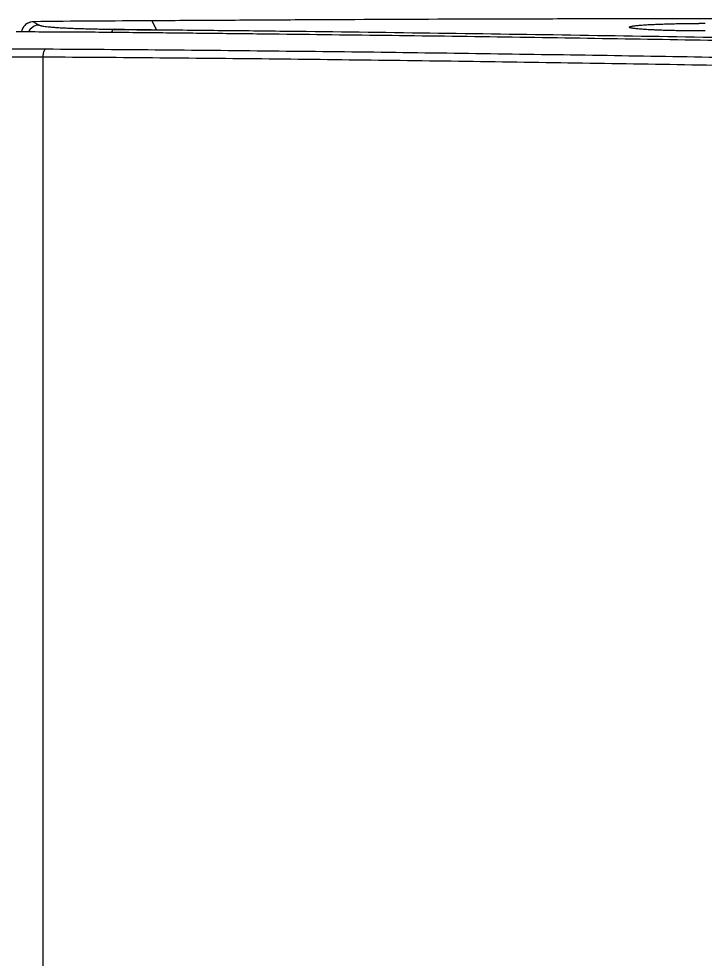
# Model space of a CAD drawing. Header units: millimetres. Extents: x -33000 to 294000, y 0 to 42408.
# Drawn here: x 95175.9 to 95259, y 16300 to 16413.8 of the extents above; entities that cross this region are included whole.
import ezdxf

# ---------------------------------------------------------------- set-up
doc = ezdxf.new("R2010")
doc.units = ezdxf.units.MM
doc.header["$LTSCALE"] = 50
doc.layers.add('arch', color=8, linetype='Continuous')

msp = doc.modelspace()

# ---------------------------------------------------------------- linework, layer by layer
at = {"layer": 'arch', "linetype": 'Continuous'}
msp.add_line((95192.52, 16412.48), (95192.02, 16413.55), dxfattribs=at)
for centre, major_axis, ratio, start_param, end_param in [((95178.35, 16411.54), (0.74, 1.3), 0.994967, 0.534249, 1.624058), ((95187.4, 16411.04), (0.02, 1.5), 0.325966, 0.053503, 0.7703)]:
    msp.add_ellipse(centre, major_axis=major_axis, ratio=ratio, start_param=start_param, end_param=end_param, dxfattribs=at)
for points in [[(95192.02, 16413.55), (95187.22, 16413.53), (95182.43, 16413.51), (95177.63, 16413.44)], [(95187.39, 16412.54), (95189.1, 16412.52), (95190.81, 16412.5), (95192.52, 16412.48)], [(95193.04, 16412.41), (95192.38, 16412.41), (95191.08, 16412.42), (95189.19, 16412.46), (95187.99, 16412.45), (95187.4, 16412.44)], [(95178.81, 16018.77), (95178.81, 16148.89), (95178.81, 16279.02), (95178.81, 16409.15)]]:
    msp.add_open_spline(points, degree=3, dxfattribs=at)
for points, knots in [([(95334.7, 16413.08), (95328.76, 16413.2), (95322.81, 16413.31), (95310.93, 16413.5), (95304.98, 16413.57), (95296.06, 16413.66), (95293.09, 16413.69), (95287.15, 16413.73), (95284.17, 16413.74), (95275.26, 16413.78), (95269.31, 16413.79), (95257.42, 16413.8), (95248.5, 16413.79), (95239.59, 16413.77), (95233.64, 16413.76), (95230.67, 16413.75), (95221.75, 16413.72), (95215.8, 16413.69), (95206.89, 16413.64), (95203.91, 16413.62), (95197.97, 16413.59), (95195, 16413.57), (95192.02, 16413.55)], [0, 0, 0, 0, 0.125, 0.125, 0.25, 0.25, 0.3125, 0.3125, 0.375, 0.375, 0.5, 0.5, 0.625, 0.6875, 0.6875, 0.75, 0.75, 0.875, 0.875, 0.9375, 0.9375, 1, 1, 1, 1]), ([(95177.63, 16413.44), (95177.53, 16413.43), (95177.43, 16413.42), (95177.31, 16413.4), (95177.29, 16413.39), (95177.24, 16413.38), (95177.22, 16413.37), (95177.15, 16413.35), (95177.06, 16413.32), (95176.97, 16413.27), (95176.91, 16413.24), (95176.89, 16413.23), (95176.85, 16413.2), (95176.83, 16413.19), (95176.73, 16413.12), (95176.65, 16413.06), (95176.55, 16412.95), (95176.52, 16412.92), (95176.47, 16412.86), (95176.46, 16412.84), (95176.43, 16412.8), (95176.41, 16412.78), (95176.35, 16412.68), (95176.3, 16412.6), (95176.26, 16412.48), (95176.25, 16412.46), (95176.23, 16412.41), (95176.22, 16412.39), (95176.2, 16412.32), (95176.19, 16412.28), (95176.18, 16412.22), (95176.18, 16412.21), (95176.18, 16412.21)], [0, 0, 0, 0, 0.14142, 0.14142, 0.176775, 0.176775, 0.21213, 0.21213, 0.28284, 0.35355, 0.35355, 0.388905, 0.388905, 0.424261, 0.424261, 0.565681, 0.565681, 0.636391, 0.636391, 0.671746, 0.671746, 0.707101, 0.707101, 0.848521, 0.848521, 0.883876, 0.883876, 0.919231, 0.919231, 0.989941, 0.989941, 1, 1, 1, 1]), ([(95177.63, 16413.44), (95177.68, 16413.4), (95177.74, 16413.37), (95177.97, 16413.24), (95178.15, 16413.14), (95178.33, 16413.04)], [0, 0, 0, 0, 0.241703, 0.241703, 1, 1, 1, 1]), ([(95178.33, 16413.04), (95178.36, 16413.02), (95178.4, 16413.01), (95178.47, 16412.98), (95178.52, 16412.97), (95178.57, 16412.96), (95178.6, 16412.95), (95178.62, 16412.95), (95178.71, 16412.93), (95178.8, 16412.91), (95178.99, 16412.88), (95179.21, 16412.86), (95179.6, 16412.82), (95179.9, 16412.79), (95180.14, 16412.77), (95180.22, 16412.77), (95180.35, 16412.76), (95180.4, 16412.75), (95180.48, 16412.75), (95180.71, 16412.73), (95181.14, 16412.71), (95181.76, 16412.68), (95182.44, 16412.65), (95182.92, 16412.63), (95183.23, 16412.62), (95183.3, 16412.62), (95183.42, 16412.61), (95183.49, 16412.61), (95183.68, 16412.61), (95183.81, 16412.6), (95184.21, 16412.59), (95184.75, 16412.58), (95185.59, 16412.56), (95186.18, 16412.55), (95186.77, 16412.54), (95187.08, 16412.54), (95187.39, 16412.54)], [0, 0, 0, 0, 0.0625, 0.0625, 0.09375, 0.109375, 0.109375, 0.125, 0.125, 0.1875, 0.1875, 0.25, 0.3125, 0.375, 0.375, 0.40625, 0.40625, 0.421875, 0.421875, 0.4375, 0.5, 0.5625, 0.625, 0.6875, 0.6875, 0.703125, 0.703125, 0.71875, 0.71875, 0.75, 0.75, 0.8125, 0.875, 0.9375, 0.9375, 1, 1, 1, 1]), ([(95192.52, 16412.48), (95195.37, 16412.45), (95198.21, 16412.42), (95203.91, 16412.36), (95206.75, 16412.33), (95215.3, 16412.23), (95220.99, 16412.15), (95232.38, 16412), (95238.07, 16411.92), (95249.46, 16411.74), (95255.15, 16411.65), (95263.69, 16411.5), (95266.54, 16411.45), (95272.23, 16411.34), (95277.93, 16411.23), (95283.62, 16411.11), (95289.31, 16410.98), (95292.16, 16410.91), (95306.39, 16410.54), (95317.77, 16410.18), (95329.16, 16409.76)], [0, 0, 0, 0, 0.0625, 0.0625, 0.125, 0.125, 0.25, 0.25, 0.375, 0.375, 0.5, 0.5, 0.5625, 0.5625, 0.625, 0.6875, 0.6875, 0.75, 0.75, 1, 1, 1, 1]), ([(95258.95, 16412.33), (95258.94, 16412.33), (95258.91, 16412.33), (95258.86, 16412.33), (95258.82, 16412.33), (95258.77, 16412.33), (95258.73, 16412.33), (95258.68, 16412.33), (95258.64, 16412.33), (95258.59, 16412.33), (95258.55, 16412.33), (95258.5, 16412.33), (95258.45, 16412.33), (95258.41, 16412.33), (95258.36, 16412.33), (95258.32, 16412.33), (95258.27, 16412.33), (95258.23, 16412.33), (95258.18, 16412.33), (95258.14, 16412.33), (95258.1, 16412.33), (95258.05, 16412.33), (95258.01, 16412.33), (95257.96, 16412.33), (95257.92, 16412.33), (95257.87, 16412.33), (95257.83, 16412.33), (95257.78, 16412.33), (95257.74, 16412.33), (95257.69, 16412.33), (95257.65, 16412.33), (95257.6, 16412.33), (95257.56, 16412.33), (95257.51, 16412.33), (95257.47, 16412.33), (95257.42, 16412.33), (95257.38, 16412.33), (95257.34, 16412.33), (95257.29, 16412.33), (95257.25, 16412.33), (95257.2, 16412.34), (95257.02, 16412.34), (95256.71, 16412.34), (95256.28, 16412.35), (95255.85, 16412.35), (95255.43, 16412.36), (95255.01, 16412.37), (95254.61, 16412.38), (95254.22, 16412.39), (95253.8, 16412.4), (95253.35, 16412.42), (95252.88, 16412.44), (95252.44, 16412.46), (95252.03, 16412.48), (95251.65, 16412.5), (95251.3, 16412.53), (95250.98, 16412.55), (95250.7, 16412.58), (95250.45, 16412.61), (95250.23, 16412.63), (95250.06, 16412.66), (95249.92, 16412.69), (95249.82, 16412.72), (95249.77, 16412.75), (95249.75, 16412.78), (95249.76, 16412.81), (95249.82, 16412.84), (95249.92, 16412.87), (95250.06, 16412.9), (95250.23, 16412.93), (95250.44, 16412.96), (95250.69, 16412.99), (95250.97, 16413.01), (95251.29, 16413.04), (95251.64, 16413.06), (95252.02, 16413.09), (95252.5, 16413.11), (95253.1, 16413.14), (95253.7, 16413.16), (95254.21, 16413.18), (95254.61, 16413.19), (95255.01, 16413.2), (95255.42, 16413.21), (95255.84, 16413.22), (95256.27, 16413.23), (95256.71, 16413.23), (95257.03, 16413.24), (95257.24, 16413.24), (95257.33, 16413.24), (95257.43, 16413.24), (95257.52, 16413.24), (95257.62, 16413.24), (95257.71, 16413.24), (95257.81, 16413.24), (95257.9, 16413.24), (95258, 16413.24), (95258.09, 16413.24), (95258.19, 16413.25), (95258.28, 16413.25), (95258.38, 16413.25), (95258.47, 16413.25), (95258.57, 16413.25), (95258.66, 16413.25), (95258.76, 16413.25), (95258.86, 16413.25), (95258.92, 16413.25), (95258.95, 16413.25)], [0, 0, 0, 0, 0.001566, 0.003131, 0.004696, 0.006259, 0.007823, 0.009385, 0.010947, 0.012509, 0.01407, 0.015631, 0.017192, 0.018752, 0.020311, 0.021871, 0.02343, 0.024989, 0.026548, 0.028107, 0.029666, 0.031225, 0.032783, 0.034342, 0.035901, 0.03746, 0.039019, 0.040579, 0.042138, 0.043698, 0.045258, 0.046819, 0.04838, 0.049941, 0.051503, 0.053065, 0.054628, 0.056191, 0.057755, 0.05932, 0.060885, 0.062451, 0.078124, 0.09376, 0.109397, 0.125073, 0.140664, 0.156219, 0.171775, 0.18737, 0.208267, 0.229121, 0.250022, 0.270814, 0.291564, 0.312361, 0.333223, 0.354043, 0.374912, 0.395769, 0.416586, 0.437452, 0.458245, 0.478997, 0.499798, 0.520693, 0.541546, 0.562447, 0.583221, 0.603954, 0.624732, 0.645621, 0.666466, 0.687357, 0.708176, 0.72895, 0.749769, 0.780996, 0.81222, 0.827891, 0.843524, 0.859156, 0.874826, 0.890421, 0.905978, 0.921535, 0.937129, 0.940447, 0.943762, 0.947075, 0.950385, 0.953693, 0.956999, 0.960305, 0.963609, 0.966913, 0.970216, 0.97352, 0.976824, 0.98013, 0.983436, 0.986744, 0.990054, 0.993367, 0.996682, 1, 1, 1, 1]), ([(95292.01, 16410.52), (95282.3, 16410.76), (95272.6, 16410.95), (95258.04, 16411.2), (95253.19, 16411.29), (95243.49, 16411.44), (95238.63, 16411.52), (95228.93, 16411.66), (95224.08, 16411.72), (95214.37, 16411.84), (95209.52, 16411.9), (95202.24, 16411.98), (95199.81, 16412.01), (95196.17, 16412.05), (95194.96, 16412.06), (95192.54, 16412.09), (95191.32, 16412.1), (95187.68, 16412.14), (95185.26, 16412.16), (95181.62, 16412.19), (95180.4, 16412.19), (95177.98, 16412.2), (95176.76, 16412.21), (95175.55, 16412.21)], [0, 0, 0, 0, 0.25, 0.25, 0.375, 0.375, 0.5, 0.5, 0.625, 0.625, 0.75, 0.75, 0.8125, 0.8125, 0.84375, 0.84375, 0.875, 0.875, 0.9375, 0.9375, 0.96875, 0.96875, 1, 1, 1, 1]), ([(95136.88, 16409.46), (95138.67, 16409.53), (95140.46, 16409.59), (95143.14, 16409.67), (95144.03, 16409.69), (95145.81, 16409.74), (95146.7, 16409.77), (95149.37, 16409.84), (95151.14, 16409.88), (95154.68, 16409.95), (95156.44, 16409.98), (95161.72, 16410.07), (95165.23, 16410.11), (95172.2, 16410.15), (95175.67, 16410.16), (95179.13, 16410.15)], [0, 0, 0, 0, 0.125, 0.125, 0.1875, 0.1875, 0.25, 0.25, 0.375, 0.375, 0.5, 0.5, 0.75, 0.75, 1, 1, 1, 1]), ([(95178.81, 16409.15), (95178.81, 16409.21), (95178.82, 16409.27), (95178.82, 16409.4), (95178.83, 16409.46), (95178.85, 16409.58), (95178.86, 16409.63), (95178.88, 16409.74), (95178.89, 16409.79), (95178.92, 16409.88), (95178.94, 16409.92), (95178.97, 16410), (95178.99, 16410.03), (95179.02, 16410.08), (95179.04, 16410.1), (95179.08, 16410.13), (95179.11, 16410.14), (95179.13, 16410.15)], [0, 0, 0, 0, 0.125, 0.125, 0.25, 0.25, 0.375, 0.375, 0.5, 0.5, 0.625, 0.625, 0.75, 0.75, 0.875, 0.875, 1, 1, 1, 1]), ([(95179.13, 16410.15), (95181.48, 16410.14), (95183.83, 16410.13), (95188.54, 16410.09), (95190.89, 16410.07), (95197.95, 16410.01), (95202.66, 16409.96), (95212.07, 16409.86), (95216.78, 16409.81), (95226.19, 16409.68), (95230.9, 16409.62), (95240.31, 16409.48), (95245.02, 16409.41), (95254.43, 16409.26), (95259.13, 16409.18), (95273.25, 16408.92), (95282.66, 16408.74), (95292.07, 16408.5)], [0, 0, 0, 0, 0.0625, 0.0625, 0.125, 0.125, 0.25, 0.25, 0.375, 0.375, 0.5, 0.5, 0.625, 0.625, 0.75, 0.75, 1, 1, 1, 1]), ([(95178.81, 16409.15), (95175.37, 16409.16), (95171.92, 16409.15), (95164.97, 16409.11), (95161.48, 16409.07), (95156.22, 16408.99), (95154.46, 16408.95), (95150.94, 16408.88), (95149.18, 16408.84), (95146.52, 16408.77), (95145.64, 16408.75), (95143.86, 16408.7), (95142.97, 16408.67), (95140.31, 16408.59), (95138.53, 16408.53), (95136.74, 16408.46)], [0, 0, 0, 0, 0.25, 0.25, 0.5, 0.5, 0.625, 0.625, 0.75, 0.75, 0.8125, 0.8125, 0.875, 0.875, 1, 1, 1, 1]), ([(95291.74, 16407.51), (95282.33, 16407.74), (95272.92, 16407.93), (95258.81, 16408.18), (95254.1, 16408.26), (95244.69, 16408.41), (95239.99, 16408.48), (95230.57, 16408.62), (95221.16, 16408.75), (95211.75, 16408.86), (95202.34, 16408.97), (95197.64, 16409.01), (95190.58, 16409.07), (95188.23, 16409.09), (95183.52, 16409.13), (95181.17, 16409.14), (95178.81, 16409.15)], [0, 0, 0, 0, 0.25, 0.25, 0.375, 0.375, 0.5, 0.5, 0.625, 0.75, 0.75, 0.875, 0.875, 0.9375, 0.9375, 1, 1, 1, 1])]:
    msp.add_open_spline(points, degree=3, knots=knots, dxfattribs=at)

doc.saveas('drawing.dxf')
